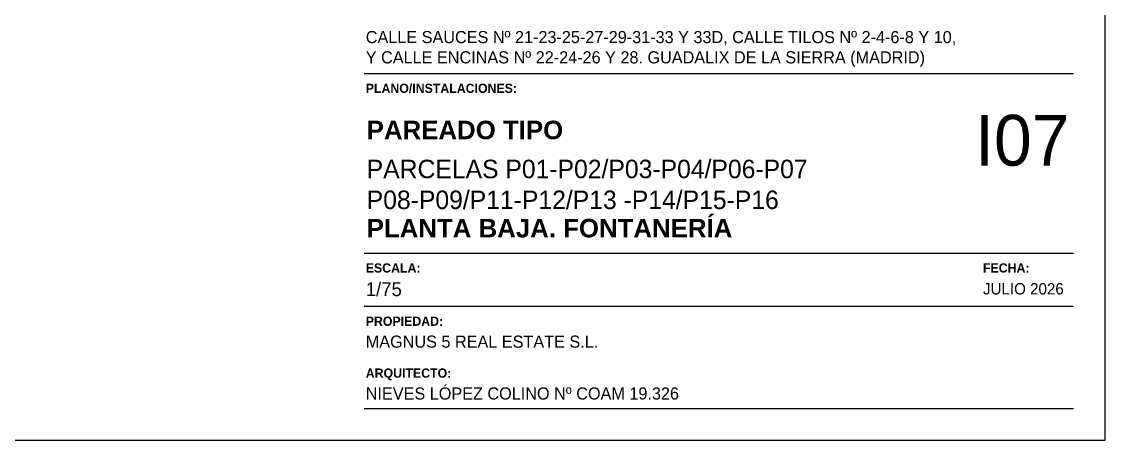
# Model space of a CAD drawing. Header units: millimetres. Extents: x 441156 to 441876, y 4514765 to 4515211.
# Drawn here: x 441418.32 to 441428.56, y 4515165.05 to 4515168.99 of the extents above; entities that cross this region are included whole.
import ezdxf

# ---------------------------------------------------------------- set-up
doc = ezdxf.new("R2010")
doc.units = ezdxf.units.MM
doc.layers.add('01_cartela', color=6, linetype='Continuous', plot=False)
doc.layers.add('01_texto cartela', color=5, linetype='Continuous')
doc.styles.add('Century Gothic', font='', dxfattribs={"height": 2})
doc.styles.add('Century Gothic_5', font='', dxfattribs={"height": 2.5})
doc.styles.add('Century Gothic_6', font='', dxfattribs={"height": 11})
doc.styles.add('NIEVES3', font='swisseb.ttf')
doc.styles.get('Century Gothic').set_extended_font_data('Century Gothic')
doc.styles.get('Century Gothic_5').set_extended_font_data('Century Gothic')
doc.styles.get('Century Gothic_6').set_extended_font_data('Century Gothic')

msp = doc.modelspace()

# ---------------------------------------------------------------- linework, layer by layer
at = {"layer": '01_cartela', "color": 3}
msp.add_lwpolyline([(441397.9221873, 4515186.58008588), (441397.9221873, 4515165.04506187), (441428.56017536, 4515165.04506187), (441428.56017536, 4515186.58008588)], close=True, dxfattribs=at)
at = {"layer": '01_texto cartela', "color": 5}
for p, q in [((441421.55890221, 4515168.50596835), (441428.26017536, 4515168.50596835)), ((441421.55890221, 4515166.81158897), (441428.26017536, 4515166.81158897)), ((441421.55890221, 4515166.30926953), (441428.26017536, 4515166.30926953)), ((441421.55890221, 4515165.34506187), (441428.26017536, 4515165.34506187))]:
    msp.add_line(p, q, dxfattribs=at)

# ---------------------------------------------------------------- texts
for s, insert, char_height, width, attachment_point, style in [('CALLE SAUCES Nº 21-23-25-27-29-31-33 Y 33D, CALLE TILOS Nº 2-4-6-8 Y 10, \\PY CALLE ENCINAS Nº 22-24-26 Y 28. GUADALIX DE LA SIERRA (MADRID)', (441421.5736961, 4515168.90567982), 0.114550418, 9.2468106263, 1, 'Century Gothic'), ('{\\fCentury Gothic|b1|i0|c0|p34;PLANO/INSTALACIONES: }', (441421.5736961, 4515168.40871088), 0.0870135776, 2.1171461181, 1, 'Century Gothic'), ('\\pt2.3273;\\PPARCELAS P01-P02/P03-P04/P06-P07\\PP08-P09/P11-P12/P13 -P14/P15-P16 ', (441421.58257243, 4515167.22352015), 0.1745530179, 7.0090801689, 7, 'Century Gothic_5'), ('\\pt2.3273;PLANTA BAJA. FONTANERÍA', (441421.58257243, 4515166.9563479), 0.1745530179, 7.0090801689, 7, 'NIEVES3'), ('{\\fCentury Gothic|b1|i0|c0|p34;ESCALA: }', (441421.5736961, 4515166.71433151), 0.0870135776, 2.1171461181, 1, 'Century Gothic'), ('{\\fCentury Gothic|b1|i0|c0|p34;FECHA: }', (441427.40456352, 4515166.71433151), 0.0870135776, 2.1171461181, 1, 'Century Gothic'), ('1/75', (441421.5736961, 4515166.53569907), 0.130914763, 2.1171461181, 1, 'Century Gothic'), ('JULIO 2026', (441427.40456352, 4515166.52747236), 0.106913723, 3.5043768434, 1, 'Century Gothic'), ('{\\fCentury Gothic|b1|i0|c0|p34;PROPIEDAD:}', (441421.5736961, 4515166.21164645), 0.0870135776, 0.8370923696, 1, 'Century Gothic'), ('MAGNUS 5 REAL ESTATE S.L.', (441421.5736961, 4515166.03301401), 0.114550418, 4.882308024, 1, 'Century Gothic'), ('{\\fCentury Gothic|b1|i0|c0|p34;ARQUITECTO:}', (441421.5736961, 4515165.72256117), 0.0870135776, 0.8370923696, 1, 'Century Gothic'), ('NIEVES LÓPEZ COLINO Nº COAM 19.326', (441421.5736961, 4515165.54392873), 0.114550418, 3.6515309653, 1, 'Century Gothic')]:
    msp.add_mtext(s, dxfattribs=dict(at, insert=insert, char_height=char_height, width=width, attachment_point=attachment_point, style=style))
at = {"layer": '01_texto cartela', "color": 1}
for s, insert, char_height, width, attachment_point, style in [('I07', (441428.22064813, 4515168.11444743), 0.478574677, 1.0498533469, 3, 'Century Gothic_6'), ('\\pt2.3273;PAREADO TIPO ', (441421.58257243, 4515167.8823318), 0.1745530179, 7.0090801689, 7, 'NIEVES3')]:
    msp.add_mtext(s, dxfattribs=dict(at, insert=insert, char_height=char_height, width=width, attachment_point=attachment_point, style=style))

doc.saveas('drawing.dxf')
